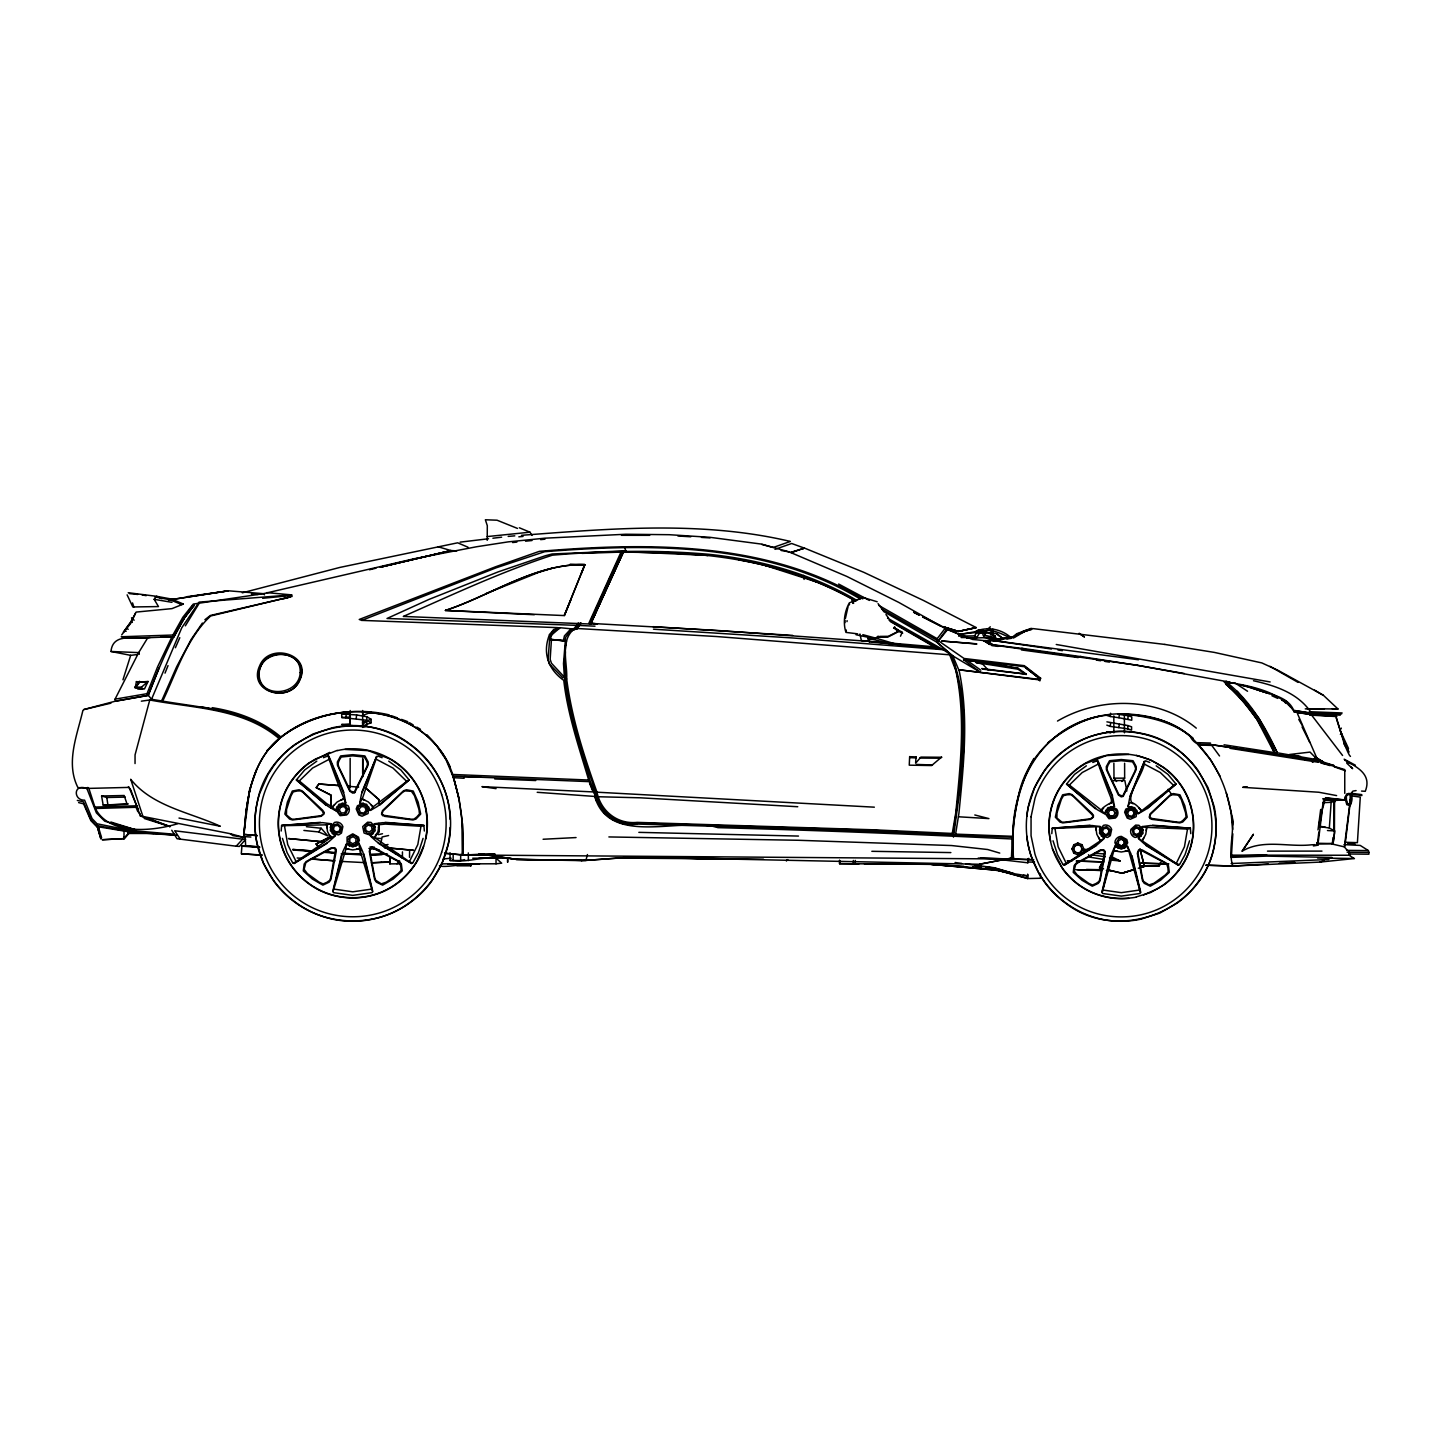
<?xml version="1.0" encoding="UTF-8"?>
<svg xmlns="http://www.w3.org/2000/svg" width="1441" height="1441" viewBox="0 0 1441 1441"><rect width="100%" height="100%" fill="white"/><g stroke="black" fill="none" stroke-linecap="round" stroke-linejoin="round"><path stroke-width="1.5" d="M330.962 808.203L330.962 795.198L316.227 787.633L318.893 784.012L338.851 785.561M362.664 773.745L362.682 758.308M400.58 863.807L389.827 863.88L389.827 857.647M487.202 540.321L487.31 525.695L485.365 519.769L497.037 520.201L517.481 528.433M135.04 763.568L135.058 754.886L149.756 699.984C193.634 708.342 243.259 708.053 279.05 738.567C309.743 714.466 351.388 705.91 389.25 714.916M331.16 806.023L331.196 795.198L316.209 787.633L318.893 784.012L340.977 785.741M350.127 787.795L350.163 758.308M335.627 849.524L330.8 877.461L329.791 880.271L326.837 882.342L323.126 883.927L319.091 882.09L307.365 873.57L304.123 869.265L305.78 862.835L308.158 860.998L331.718 848.281L334.636 848.371L336.239 851.271L330.89 879.604L329.124 882.162L322.892 885.152L312.355 879.028L303.276 870.886L304.195 864.06L306.086 861.574L331.376 847.722L334.996 847.884L336.257 849.524M1104.653 851.613L1099.969 878.74L1098.979 881.46L1096.115 883.477L1092.494 885.008L1088.585 883.243L1077.202 874.957L1074.049 870.778L1075.67 864.528L1077.976 862.745L1100.852 850.406L1103.698 850.478L1105.247 853.306L1100.059 880.829L1098.33 883.315L1092.278 886.197L1082.047 880.271L1073.239 872.363L1074.121 865.735L1075.959 863.303L1100.51 849.866L1104.022 850.01L1105.265 851.613M402.453 851.883L402.417 858.206L396.905 853.468L394.834 853.486M470.577 863.843L496.028 863.789L496.046 858.188C481.384 856.656 467.857 862.511 453.14 860.547L453.176 853.883M980.438 858.152L1033.719 859.737L1013.545 859.052C1011.168 838.536 1013.599 817.677 1018.175 797.521C1026.64 750.329 1070.555 715.24 1117.856 713.853C1143.307 714.88 1170.2 718.519 1190.05 736.027C1194.301 745.195 1202.28 745.916 1211.251 744.619C1245.546 749.752 1279.842 754.796 1314.084 760.218L1344.759 769.584L1344.759 793.343M362.628 726.66L362.682 720.338M362.718 716.105L362.754 711.89M999.658 859.52L1027.865 862.799L1028.766 858.35M262.334 855.017L241.295 853.811L241.962 845.687L256.75 846.606M472.702 858.224L507.7 858.17L507.646 862.312L507.574 858.224M257.291 835.636L243.907 834.375L243.925 837.419L232.812 835.564L230.272 833.709L140.317 815.948L130.861 790.082L128.429 786.66M409.514 857.305L409.604 850.802M1013.113 853.666L1012.411 837.275L798.278 828.719L637.228 824.072L624.043 822.865L612.731 819.677L604.031 812.76L598.844 803.448L590.288 781.724L573.374 723.976L567.628 699.804L564.368 677.072L563.503 663.617L565.322 640.867L549.579 639.624L548.12 659.456L549.489 664.121L562.837 677.846M332.006 825.693L331.934 830.178L335.537 833.6L340.328 832.051L341.391 827.098L337.662 823.748L332.871 825.297L331.808 830.214L334.636 833.763M389.917 857.575L389.827 863.88M1077.832 844.732L1077.868 843.021L1082.029 844.732L1083.812 848.893L1081.885 848.893L1080.84 845.975L1077.832 844.732L1074.932 845.957L1073.707 848.911L1074.932 851.865L1077.94 853.108L1080.84 851.865L1081.885 848.893M1101.14 828.467L1101.05 832.826L1104.563 836.158L1109.21 834.645L1110.236 829.854L1106.616 826.576L1101.969 828.089L1100.924 832.862L1103.68 836.302M388.728 761.154L400.868 769.98L409.172 779.959L377.578 806.294L371.112 810.058L370.049 810.436L366.644 804.312L359.764 802.979L361.385 794.531L376.659 756.327L361.709 792.442M450.042 852.694L450.078 860.511L460.598 860.547L460.742 854.333M1156.204 765.819L1167.985 774.375L1176.054 784.084L1145.379 809.626L1139.092 813.282L1138.048 813.661L1134.751 807.717L1128.087 806.42L1129.636 798.224L1144.496 761.136L1129.96 796.189M856.711 600.303C811.535 573.788 759.983 559.522 708.089 554.227C656.213 549.778 604.247 550.822 552.407 555.181C501.252 571.789 452.456 594.737 403.318 616.442L590.702 624.043L617.523 563.431L623.323 552.101L627.339 551.903M1346.831 804.6C1342.147 788.047 1357.062 791.163 1350.163 805.591L1346.723 804.348L1346.236 795.45L1346.542 794.207L1350.253 793.991L1349.983 804.51L1346.723 804.348M1344.057 844.624L1360.232 845.435L1368.392 850.586L1368.95 852.406L1368.896 854.207L1349.01 853.973M324.063 811.985L324.009 814.057L321.163 816.308L292.559 819.983L289.551 819.064L284.832 814.057L287.371 802.151L292.307 791.037L299.08 789.758L302.034 790.785L323.036 810.581L323.432 813.877L321.109 815.66L294.594 819.227L291.568 819.118L286.453 814.922L286.561 809.5L291.028 795.738L293.225 791.884L297.17 790.983L300.737 790.893L303.24 792.568L323.559 812.346M1093.431 815.156L1093.377 817.191L1090.603 819.371L1062.828 822.919L1059.91 822.054L1055.334 817.191L1057.802 805.627L1062.593 794.82L1069.168 793.595L1072.032 794.585L1092.422 813.805L1092.8 816.993L1090.549 818.74L1064.791 822.199L1061.873 822.109L1056.901 818.02L1057.01 812.76L1061.351 799.395L1063.476 795.648L1067.313 794.784L1070.771 794.693L1073.203 796.315L1092.926 815.516M1333.7 830.935L1333.952 800.403L1322.856 798.638M1334.924 801.826L1334.978 800.439L1344.507 799.899L1344.921 796.873M346.416 844.048L345.966 849.019L333.105 891.421L342.76 851.847L346.416 844.048L352.775 846.984L359.115 844.048L359.764 845.002L362.79 851.847L372.426 891.421L359.566 849.019L359.115 844.048M996.289 869.842L1027.541 878.56L1027.667 874.363L1027.541 878.56L1040.492 878.253L1040.384 873.894M1115.118 846.299L1102.203 892.285L1111.569 853.865L1114.487 847.218L1115.118 846.299L1121.278 849.145L1127.456 846.299L1131.005 853.865L1140.371 892.285L1127.456 846.299M380.928 842.967L382.135 836.969L388.602 835.51M1232.902 866.149C1227.192 849.812 1236.072 829.133 1230.92 811.625C1226.345 786.606 1215.682 762.487 1197.741 744.204L1210.62 759.857L1220.221 776.465M963.831 866.275L930.922 864.312L839.545 863.663L853.234 863.771L853.36 860.475M470.721 865.843C475.584 861.286 444.765 868.491 439.415 865.807M373.327 807.032L368.356 801.953L361.997 798.782M1141.236 810.364C1138.57 807.05 1129.852 797.431 1128.087 806.42M424.338 831.025L423.924 825.405L382.892 822.667L374.372 823.748L375.2 830.7L370.445 835.816L371.148 836.735L376.713 841.724L411.369 863.123L375.038 837.797L370.445 835.816M1190.77 833.655L1190.374 828.197L1150.548 825.531L1142.263 826.594L1143.073 833.33L1138.444 838.32L1139.129 839.202L1144.532 844.048L1178.18 864.816L1138.444 838.32M423.528 825.711L420.97 826.305L417.818 844.552L409.658 861.142M444.657 853.288L462.507 854.963L1011.384 859.034L1012.411 837.275M1189.978 828.485L1187.51 829.079L1184.448 846.786L1176.522 862.889M1232.812 833.799L1231.425 856.242L1231.461 855.161L1349.641 855.252L1349.172 852.045M1118.288 844.102L1118.504 840.679L1121.584 839.166L1124.448 841.058L1124.232 844.48L1121.134 846.047L1118.27 844.138L1121.152 846.011L1124.232 844.48L1124.43 841.094L1121.566 839.184M1290.289 706.847C1275.573 690.545 1248.518 685.61 1227.588 682.223L1226.255 684.439L1236.18 692.671L1257.309 719.527L1266.981 736.027L1275.681 754.58L1302.394 758.777M262.622 598.285L290.253 595.619L290.181 596.898L283.733 598.717M463.318 843.724L462.453 854.963L462.417 823.694L459.139 799.305L453.213 776.141C431.453 704.613 332.529 693.841 280.202 737.864C257.921 718.879 229.371 711.548 201.092 706.847M909.649 756.561L909.253 765.171L931.607 765.549L941.513 757.155M316.804 761.154L304.663 769.98L296.36 779.959L327.954 806.294L334.42 810.058L335.501 810.436L338.905 804.312L345.768 802.979C336.582 781.977 311.832 712.647 343.841 792.442M1086.37 765.819L1074.572 774.375L1066.52 784.084L1097.195 809.626L1103.482 813.282L1104.508 813.661L1107.823 807.717L1114.487 806.42C1105.571 786.029 1081.543 718.717 1112.614 796.189M565.43 651.584C562.404 700.02 580.975 746.762 595.511 792.118C599.726 811.841 616.658 825.567 637.3 823.045L873.192 830.376L953.149 834.627L953.474 837.113C961.075 777.618 974.08 712.647 951.24 654.935L937.046 642.344L883.549 611.47M1327.467 830.52L1334.348 830.917L1329.341 827.981L1331.142 802.313L1334.564 801.304L1334.42 833.619L1333.033 843.579L1317.506 844.03L1316.786 842.607M991.048 635.193L991.39 630.798M1318.011 829.926L1320.677 809.5M279.05 738.567C250.626 762.685 245.907 802.439 243.925 837.419L230.272 833.709M1127.871 718.987L1128.159 715.691L1119.315 714.466L1119.009 717.744L1131.743 720.23L1131.779 716.934L1128.159 715.691M1127.979 725.58L1131.599 726.822L1131.563 730.119L1127.691 728.858L1127.979 725.58L1106.904 721.851M243.943 835.798C246.123 801.124 251.022 761.623 279.77 738.206L280.202 737.864M1350.613 799.359L1344.921 846.137M844.966 620.495L844.93 622.764M847.002 621.647L847.11 620.639M1119.009 717.744L1110.254 716.501L1110.579 713.241M1351.028 794.82C1353.117 818.074 1339.031 792.622 1350.757 794.621M566.079 645.154L566.511 640.867M537.205 792.298L594.701 796.441C609.543 847.65 682.692 816.002 717.906 827.656C816.146 830.232 914.387 834.231 1012.537 839.004L1012.699 836.32C1013.275 781.634 1041.393 728.155 1098.492 716.339M1127.691 728.858L1110.254 726.39L1110.579 723.094M1350.307 799.701L1344.363 846.876L1347.209 850.298M244.286 830.124L249.779 789.002L256.876 768.864M1111.191 802.763L1111.641 798.332M1344.363 846.876L1332.313 844.048L1332.997 837.491M1317.434 843.778L1318.857 831.979M1079.165 633.482L1084.316 636.904M1332.979 844.39L1334.798 830.863M356.197 718.519L356.611 714.952L341.697 713.961L341.769 717.51L366.572 720.23L371.166 722.752L371.112 719.275L367.023 716.807L356.611 714.952M345.822 717.69L346.236 714.16M915.99 756.849L915.629 763.172L920.889 757.101L941.784 757.264M566.043 640.525L564.422 661.617L565.592 679.287L566.673 678.927C567.592 663.49 560.117 642.596 572.671 630.293L577.373 628.51L716.537 636.526L951.24 654.935L980.438 672.371L1039.537 679.45L1040.618 678.189L1024.299 665.67L964.029 658.465L938.523 640.867L937.046 642.344L952.825 655.889L959.184 670.858C969.018 717.726 963.507 766 958.949 813.156L955.599 834.123L954.194 835.546M360.862 848.821L360.232 853.973L343.228 853.432M366.572 720.23L367.023 716.807M378.443 827.782L378.857 824.738L374.372 823.748M1146.225 830.502L1146.604 827.548L1142.263 826.594M966.623 638.219L983.158 637.715L996.037 639.282L995.173 636.093L990.994 633.283M1319.398 827.422L1323.306 801.718M550.66 639.372L565.322 640.867L550.66 639.372C550.462 633.824 555.415 629.735 560.063 627.718L576.31 629.303L581.137 623.016L576.49 629.195L580.435 623.034L578.489 625.808M478.898 858.26L496.064 858.224L501.666 863.177L496.028 863.789M336.744 806.978L336.221 810.328L340.076 815.66L346.633 814.976A6.575 6.575 0 0 0 348.092 805.789L342.075 803.105M1105.733 810.292L1105.229 813.571L1108.958 818.74L1115.334 818.074A6.394 6.394 0 0 0 1116.757 809.14L1110.921 806.546M425.797 838.932C430.175 818.506 425.437 796.441 413.189 779.527A75.076 75.076 0 0 0 396.653 762.991C379.776 750.869 357.638 745.699 337.302 750.635M1319.145 824.396L1319.776 820.343M1320.749 814.255L1321.379 810.184M1118.81 727.633L1119.351 724.337M246.177 810.923L249.797 789.002M952.267 833.456L955.761 812.886C960.354 765.711 965.974 717.402 955.833 670.551L950.015 655.673L951.24 654.935C971.504 712.466 961.021 775.69 953.149 834.627L952.267 833.456L873.444 829.8L637.21 822.379C617.27 824.45 600.861 811.193 596.916 792.046C583.821 755.318 571.681 717.726 566.673 678.927M1226.165 683.736C1247.726 702.307 1264.477 727.921 1275.663 754.58L1298.017 758.11L1288.92 756.489M563.413 640.506L564.422 635.913L569.735 630.149L574.293 628.33L578.363 622.926M845.399 618.441L847.992 606.913M1040.618 678.189L1039.844 680.873L1037.718 677.936M332.673 891.709L341.805 853.684M1101.771 892.555L1110.633 855.666M1227.588 682.223L1226.039 684.421L1235.892 692.653L1247.258 705.604M549.021 635.841C542.482 653.71 548.661 669.705 563.773 680.386C567.682 714.556 578.976 747.231 588.703 780.031C597.673 802.097 607.093 828.251 637.228 824.09M1309.995 714.232L1310.283 713.025L1294.576 710.503M1345.372 770.755L1334.186 766.81M564.962 640.47L565.809 637.012L570.096 631.572L575.463 628.942L579.84 623.737M423.078 838.374L418.448 852.622L412.63 863.195M1189.545 840.787L1185.06 854.621L1179.404 864.87M587.442 854.531L585.911 860.403L516.526 859.43L478.988 853.793L516.599 859.376L581.786 860.637M177.801 823.676C153.07 831.259 109.408 835.744 95.358 808.491L88.856 788.389L77.922 787.561C65.403 762.829 77.13 735.234 82.912 710.377L83.02 710.359M1350.901 795.126L1351.64 792.334M441.648 852.297C447.629 833.619 447.629 813.192 441.648 794.513M1108.183 833.835L1109.102 830.52L1106.706 828.071L1103.356 828.917L1102.455 832.232L1104.815 834.681L1108.183 833.835L1109.084 830.52M376.821 756.831L362.321 798.674L359.764 802.979M1144.64 761.623C1143.992 773.943 1124.106 797.269 1133.04 803.862M335.861 832.087L333.375 829.566L334.33 826.143L337.752 825.279L340.22 827.8L339.283 831.205L335.807 832.087M335.105 835.816L330.493 837.797L294.18 863.123L328.818 841.724L334.384 836.735L335.105 835.816L330.331 830.7L331.178 823.748L322.64 822.667L281.607 825.405L281.193 831.025M1104.13 838.32L1064.395 864.816L1098.042 844.048L1103.446 839.202L1104.13 838.32L1099.501 833.33L1100.312 826.594L1092.026 825.531L1052.2 828.197L1051.804 833.655M988.526 629.429L988.886 628.186M1079.183 633.374L1084.352 636.85M122.971 679.792L130.681 655.349L137.147 654.556M382.712 815.786L381.523 814.057L382.513 810.581L403.498 790.785L406.452 789.758L413.225 791.037L418.16 802.151L420.7 814.057L415.981 819.064L412.991 819.983L384.387 816.308L382.117 813.877L382.928 811.067L402.291 792.568L404.813 790.893L411.424 791.289L414.504 795.738L418.971 809.5L419.475 813.913L416.791 816.957L413.981 819.118L410.955 819.227L382.91 815.174M1150.368 818.848L1149.197 817.191L1150.152 813.805L1170.542 794.585L1173.406 793.595L1179.981 794.82L1184.772 805.627L1187.24 817.191L1182.665 822.054L1179.747 822.919L1151.971 819.371L1149.774 816.993L1150.566 814.273L1169.372 796.315L1171.803 794.693L1178.234 795.09L1181.224 799.395L1185.565 812.76L1186.051 817.029L1183.439 819.983L1180.701 822.109L1177.765 822.199L1150.548 818.272M139.489 681.251L136.787 685.862L139.849 682.079L148.027 681.467L144.478 688.924L135.184 688.096L136.409 681.647L141.993 682.151M590.702 624.043L623.323 552.101L668.408 552.822L708.035 555.415L629.375 551.831L581.948 553.38M372.318 847.758L397.392 860.998L399.751 862.835L400.778 866.275L401.138 870.31L398.184 873.57L386.44 882.09L381.325 883.855L375.741 880.271L374.732 877.461L369.905 851.109L370.895 848.371L374.156 847.722L399.445 861.574L401.355 864.06L402.255 870.886L393.177 879.028L382.64 885.152L376.407 882.162L374.642 879.604L369.292 851.271L370.553 847.884L372.517 847.182M1140.263 849.902L1164.598 862.745L1166.904 864.528L1167.894 867.86L1168.237 871.787L1165.373 874.957L1153.989 883.243L1149.017 884.936L1143.596 881.46L1142.605 878.74L1137.922 853.144L1138.876 850.478L1142.065 849.866L1166.616 863.303L1168.453 865.735L1169.335 872.363L1160.527 880.271L1150.296 886.197L1144.244 883.315L1142.515 880.829L1137.327 853.306L1138.552 850.01L1140.461 849.343M981.609 632.527L985.104 632.113L982.618 630.257C975.989 628.402 975.107 634.598 980.943 632.023L980.619 632.761M127.114 594.845L132.806 606.967L158.492 606.571L154.151 599.33L156.547 596.304L171.677 599.078L183.349 604.049L171.983 608.624L136.084 612.083M423.51 846.389L417.206 860.601A74.68 74.68 0 0 1 389.971 887.836C367.419 900.985 338.113 900.985 315.579 887.836A74.68 74.68 0 0 1 288.326 860.601C275.177 838.068 275.177 808.743 288.326 786.21A74.68 74.68 0 0 1 315.579 758.975L337.23 750.383M352.613 843.796L355.801 842.192L356.017 838.662L353.081 836.699L349.911 838.266L349.677 841.796L352.631 843.742M160.798 637.246L173.821 636.688L184.196 618.009L194.013 605.328L192.247 606.193C173.064 633.41 160.185 664.481 148.243 695.391L115.532 701.137L83.884 709.512M266.729 592.629L291.64 594.881L292.091 596.43L210.638 615.991C187.186 637.697 176.847 671.2 163.409 699.606L161.446 700.92L151.539 699.281L147.018 693.679L157.627 666.769L171.911 636.922L173.821 636.688L172.902 635.031L182.845 617.252L193.274 604.067L263.415 593.674L413.945 558.802L476.575 546.751L508.187 541.87L544.95 538.177L625.754 534.251L669.254 534.701L709.963 537.313L761.532 544.104L789.29 551.939L846.876 576.454L898.878 602.464L946.665 629.357L972.585 639.444L983.879 640.561L991.552 644.775L1136.138 665.076L1227.66 681.755M159.212 667.507L148.207 695.373L115.532 701.191L115.064 699.155L138.696 652.593L147.793 637.733L173.821 636.688L172.902 635.031L121.206 636.76M580.993 574.329L584.848 564.656C534.989 563.503 491.453 595.313 445.377 610.444L564.368 615.577L584.83 564.602C534.917 563.413 491.525 595.421 445.395 610.462L534.269 614.731M571.122 599.222L564.296 615.523L584.83 564.656L570.186 564.188M165.013 673.127L168.021 665.616M151.539 699.281L181.764 627.772L199.074 602.122L291.64 594.881M175.388 647.73L179.801 637.697M130.681 655.349L110.993 651.476C112.794 632.167 134.932 639.516 147.793 637.733M1080.84 851.865L1081.939 853.054L1077.688 854.783L1073.743 853.126L1071.978 848.911L1073.815 844.75L1077.868 843.021M981.681 668.534L1026.352 674.172L1018.283 668.372L965.506 659.816L963.597 659.726L980.438 672.371L958.931 669.759L1039.573 679.9M868.293 637.318L856.026 634.742M1161.608 863.087L1158.798 866.221L1141.074 865.753L1158.762 866.221L1160.491 862.384M589.621 623.467L611.002 575.355L622.242 552.101L623.106 552.768M140.263 814.129L137.634 811.229L136.048 807.284L136.751 805.789L129.06 787.398L88.856 788.389M1033.845 758.47C1016.968 788.929 1010.627 824.558 1013.581 859.088M1312.247 762.073L1314.318 758.56M1103.572 868.887L1099.465 867.932L1103.806 859.466L1090.387 857.251L1091.576 854.801L1105.229 856.747M1099.519 867.932L1104.04 858.908M330.151 827.296L334.564 822.397A6.575 6.575 0 0 1 342.868 826.63L341.481 833.078L338.617 834.933L332.187 833.564M1099.321 830.034L1103.608 825.279A6.394 6.394 0 0 1 1111.659 829.386L1110.327 835.654L1107.553 837.455L1101.302 836.104M988.526 629.105L990.255 626.763M1115.064 812.958L1113.227 810.058L1109.786 810.148L1108.201 813.228L1110.038 816.128L1113.461 815.984L1115.046 812.922M340.923 806.87L339.283 809.986L341.175 812.976L344.705 812.832L346.344 809.698L344.453 806.726L340.923 806.816M374.66 837.653L376.119 834.951M946.665 629.357L937.046 642.344L937.19 638.705L945.332 628.078L964.948 637.12M1142.533 840.085L1143.956 837.473M174.037 636.706L184.322 618.009L194.265 605.328M551.453 634.959L550.048 636.328L560.063 627.718L553.812 629.519L550.048 636.328L549.579 639.624L551.435 639.75L550.156 659.402L551.525 663.328L564.368 677.072M961.075 637.516L976.836 637.679L979.16 633.464L986.022 632.509L983.482 637.102L996.397 638.471M185.349 625.826L199.074 603.491M1312.787 762.271L1314.75 758.867L1322.568 761.587L1315.885 757.48L1314.66 758.47L1322.568 761.587L1315.885 757.48M990.796 634.058L992.381 631.32M131.527 617.793L132.68 619.234L124.665 630.456L126.142 631.374M1324.117 799.593L1325.81 798.152L1342.58 799.863M318.713 831.961L321.145 828.233L327.882 835.924L318.713 831.961L303.889 830.448M976.764 632.455L960.445 634.04L958.679 636.129L974.548 635.877L976.764 632.455L979.16 633.464M1242.178 851.145L1253.364 834.375L1242.178 851.145C1263.109 838.752 1288.722 847.452 1311.562 844.786L1315.075 844.66M938.523 640.867L947.764 629.303M202.388 623.052L191.167 639.426L176.613 666.859L161.626 700.938C202.19 708.053 247.402 709.765 280.256 737.864L266.891 750.797M359.782 848.749L352.775 849.92L345.768 848.749M1128.087 850.856L1121.278 851.991L1114.487 850.856M1341.373 728.137L1339.986 730.119L1348.506 748.509L1347.641 749.14L1345.48 746.51M336.041 811.193L339.896 805.681L344.183 804.384M890.448 643.749L867.932 638.093L874.039 638.777L879.929 636.4L888.322 636.31L898.427 631.302L897.365 629.411L893.582 628.024M1106.292 812.616L1108.795 809.049L1112.956 807.789M354.774 792.586L368.121 765.099L368.175 761.965L364.879 755.913L352.775 754.67L340.652 755.913L337.356 761.965L337.428 765.099L349.749 791.163L352.775 793.162L354.774 792.586L350.361 790.929L338.761 766.774L337.933 763.874L339.103 760.488L341.193 757.047L352.775 755.859L364.339 757.047L366.41 760.524L367.617 763.874L366.789 766.774L354.252 792.19M1123.223 796.333L1136.192 769.638L1136.247 766.612L1133.04 760.722L1121.278 759.533L1109.534 760.722L1106.328 766.612L1106.382 769.638L1118.36 794.946L1121.278 796.891L1123.223 796.333L1118.937 794.712L1107.679 771.277L1106.886 768.467L1108.003 765.171L1110.038 761.821L1121.278 760.686L1132.518 761.821L1134.535 765.189L1135.688 768.467L1134.896 771.277L1122.737 795.954M900.499 636.202L902.264 632.059L893.87 628.15M326.495 824.576L327.539 831.601L330.836 837.905M1095.79 827.386L1096.799 834.213L1099.987 840.319M1315.795 758.957L1316.516 757.966M370.895 833.763L373.615 830.178L373.525 825.693M1138.894 836.302L1141.524 832.826L1140.642 828.071L1135.994 826.558L1132.338 829.836L1133.347 834.609L1137.994 836.14L1141.65 832.862L1141.434 828.467M125.079 630.401L123.35 632.167L130.591 622.638L135.634 613.001L130.663 623.359L121.674 634.887M174.253 834.231L130.266 830.448L97.051 823.784L92.098 818.632L84.587 800.169C73.257 800.548 73.077 783.021 86.928 788.551L87.829 787.416M370.049 810.436L373.345 806.672L408.668 779.941M1138.048 813.661L1175.55 784.048M1121.927 781.472L1124.646 778.158L1124.61 763.244M204.892 619.72L210.368 615.469L290.217 596.97L290.217 595.637M296.864 779.941L299.296 780.95L312.571 768.053L328.944 759.425M1067.024 784.048L1069.366 785.039L1082.245 772.52L1098.15 764.144M1127.438 812.418L1129.618 809.788L1133.004 810.346L1134.247 813.553L1132.014 816.218L1128.627 815.642L1127.456 812.4L1129.654 809.77L1133.04 810.346L1134.211 813.571M984.023 640.651L989.985 644.541L984.365 641.119L1012.771 636.814L1016.824 633.698L1031.342 628.294M549.183 634.833L553.812 629.519M129.96 832.087L124.034 838.608L102.185 839.743L124.016 838.626L129.96 832.087L124.016 838.626L124.016 837.023L124.016 838.626L124.016 829.962M236.162 846.209L242.646 839.166L245.582 839.364L239.44 846.443L236.162 846.209L177.045 838.734L171.767 830.25M982.618 630.257L984.725 632.419M848.677 605.328L849.542 604.391M1074.896 851.883L1073.743 853.126L1074.932 851.865M134.625 687.105L141.488 687.141L148.027 681.467M335.501 810.436L332.457 806.996L334.564 804.762M1104.508 813.661L1101.572 810.31L1103.608 808.149M1080.84 845.975L1082.029 844.732M396.959 863.789L399.679 860.998M356.053 846.119L359.367 840.427L358.485 837.131L352.775 833.835L347.065 837.113L347.065 843.705L349.479 846.119M1124.484 848.299L1127.691 842.769L1126.844 839.581L1121.296 836.374A6.394 6.394 0 0 0 1114.902 842.769L1118.09 848.299M266.927 750.797L280.274 737.882M1351.19 793.307L1352.379 792.154M1314.985 758.668L1316.083 757.624M1316.317 757.804L1314.66 758.47M978.547 633.229L985.104 632.113M375.453 835.114L378.767 832.141L378.785 823.423L378.749 832.178L375.417 835.096M409.172 779.959L379.451 805.339M1176.054 784.084L1147.18 808.725M878.199 636.111L876.74 637.354L877.479 638.615L894.735 643.749M1012.158 637.769L1023.903 630.942L1030.369 629.213L1016.157 634.688M1013.455 638.039L1025.181 631.212L1031.666 629.483M1137.363 834.645L1140.065 832.52L1139.561 829.115L1136.337 827.836L1133.671 829.98L1134.139 833.348L1137.363 834.645L1140.029 832.484L1139.525 829.097L1136.355 827.855M958.679 634.706L975.557 631.644L978.871 629.861L983.302 630.654M1010.105 636.796C989.265 619.864 965.92 636.292 982.456 629.645M1047.661 742.98C1065.493 728.75 1086.226 716.699 1109.426 714.97M980.943 632.023L978.709 630.618L980.24 632.365C989.409 627.321 1000.865 633.41 1009.33 637.48M364.249 723.202L367.473 721.004M279.77 738.206C299.818 722.463 324.657 712.809 350.199 712.16M989.12 629.303L991.714 630.401L989.751 628.87M327.341 843.201L294.036 863.627M1096.601 845.489L1064.269 865.302M1345.876 744.907L1344.831 745.555L1344.093 743.844M371.166 712.16L362.916 715.384M362.52 722.445L371.112 719.275M362.754 725.922L371.166 722.752M987.265 628.582L990.147 629.987M316.39 843.904L318.911 847.56L316.101 843.994L330.944 836.41M902.714 633.139L898.734 631.464L887.692 637.156L879.37 637.12L874.579 638.975L868.491 638.489M1057.496 721.058C1099.411 696.381 1157.916 696.615 1196.282 728.137M316.101 843.994L331.088 836.374M373.345 833.564L370.301 835.096L364.051 833.06L362.682 826.612L367.581 822.217L370.985 822.397L375.381 827.296M1141.272 836.104L1135.004 837.437A6.376 6.376 0 0 1 1130.915 829.368L1135.67 825.099L1138.966 825.279L1143.253 830.034M340.67 800.331L343.444 798.998M1109.534 803.862C1116.703 799.827 1101.248 806.996 1101.32 810.364M987.805 629.051L991.84 630.78M485.869 593.638L538.268 572.527L553.722 567.718M1332.313 844.048L1333.357 843.633M862.799 598.862C766.072 540.969 647.982 542.338 539.348 551.345L495.686 566.727L359.241 619.468L361.709 620.387L496.118 567.826L544.644 551.705C650.81 543.293 765.585 542.663 860.097 598.898M323.414 757.696L327.719 756.021M1092.782 762.469L1096.961 760.83M1340.382 734.388L1341.823 733.829M1143.614 894.933L1157.393 888.809A72.5 72.5 0 0 0 1183.854 862.366C1196.606 840.481 1196.606 812.022 1183.836 790.136A72.5 72.5 0 0 0 1157.393 763.694C1133.274 749.446 1101.23 750.833 1078.679 767.603A72.897 72.897 0 0 0 1062.629 783.652C1045.968 806.185 1044.293 838.302 1058.721 862.366A72.5 72.5 0 0 0 1085.181 888.809C1100.528 897.725 1118.973 900.283 1136.373 897.149M329.701 752.4L308.878 762.991A75.076 75.076 0 0 0 292.361 779.527C273.538 804.853 273.538 841.958 292.361 867.284A75.076 75.076 0 0 0 308.878 883.819C334.222 902.642 371.328 902.642 396.653 883.819A75.076 75.076 0 0 0 413.189 867.284C430.211 844.12 431.634 810.995 417.206 786.21A74.68 74.68 0 0 0 389.971 758.975L368.23 750.635L344.993 749.41M804.42 548.156L790.983 552.479L804.42 548.066L863.825 572.329L923.555 600.501L976.223 627.592L958.283 631.428L942.504 626.547L958.355 631.464L976.223 627.592L958.391 631.446L942.504 626.547M359.133 843.111L352.775 845.309L348.524 843.85M1125.403 846.101L1121.278 847.524L1115.118 845.399M802.547 548.751L804.384 548.12L791.667 543.491L774.988 549.345M1122.089 873.264L1134.211 869.481M1140.173 867.572L1144.514 866.329L1140.137 849.614M1268.26 863.952L1232.83 866.041L1319.686 862.114L1323.919 860.781M374.696 837.905L377.992 831.601L379.037 824.576M1142.587 840.319L1145.775 834.213L1146.784 827.386L1187.51 829.079M1122.035 873.246L1134.229 869.499L1121.963 873.228L1107.715 869.842L1122.161 873.282M1138.3 868.239L1144.406 866.365L1139.903 848.857M1140.407 867.59L1144.514 866.329M331.178 823.748L326.296 824.846L282.004 825.711M1100.312 826.594L1052.596 828.485M790.965 552.443L796.567 550.858M83.776 709.584L110.939 703.172M1136.301 896.896L1150.765 892.483L1163.896 884.918A72.879 72.879 0 0 0 1179.945 868.869C1198.21 844.264 1198.21 808.239 1179.945 783.652A72.897 72.897 0 0 0 1163.896 767.603L1150.765 760.019L1136.373 755.354M242.286 592.827L339.86 567.43L457.662 542.807L467.965 547.202M372.084 892.645L352.775 895.365L333.447 892.645M1140.047 893.474L1121.278 896.122L1102.527 893.474M371.094 889.187L352.775 891.817L334.456 889.187M1139.074 890.106L1121.278 892.663L1103.5 890.106M369.436 569.771L375.957 568.204M380.442 567.196L450.979 550.552L456.779 550.858M624.655 547.616L625.808 550.822L621.053 551.939L588.793 623.395L595.187 623.701M450.961 550.57L380.316 567.178L450.979 550.57L438.208 546.805M976.332 631.428L979.394 630.726M460.598 860.547L464.614 859.611M383.702 845.453L388.025 844.48M378.317 834.663L382.495 833.745M1344.507 799.899L1325.558 797.684L1322.334 809.644L1317.849 845.201L1313.399 845.939M1102.131 869.734L1086.442 869.445M1317.56 857.989L1354.432 858.548L1319.686 862.114M115.064 699.155L147.018 693.679M293.117 862.781L295.099 862.402M1063.386 864.492L1065.295 864.114M979.52 864.186L1011.618 858.097L979.592 864.276L682.998 858.115M356.539 849.181L359.566 848.641M1124.953 851.289L1127.889 850.748M187.132 596.682L228.29 590.846L168.381 600.05L228.362 590.792L263.415 593.674L264.568 594.845M1352.829 791.127L1356.089 790.587M443.216 858.926L451.177 858.242M363.456 803.105L357.44 805.753L356.215 808.941L358.881 814.976L362.069 816.2L368.085 813.517L368.788 806.978M1131.653 806.546L1125.817 809.121L1124.628 812.22L1127.222 818.056L1130.32 819.263L1136.156 816.651L1136.841 810.292M980.24 632.365L995.659 633.428L1002.882 638.525M103.176 805.087L127.114 804.294L124.16 795.504L101.59 795.99L103.176 805.087L128.303 803.916M141.344 701.173L149.756 699.984M992.435 640.525L1009.907 638.093M1002.504 639.57L985.662 641.389L991.246 644.793M1006.881 638.957L1011.258 638.345M532.053 535.458L529.964 532.197L487.202 536.574M460.111 542.14L488.517 538.754M492.894 538.232L501.63 537.187M1247.24 786.786L1242.7 787.326L1318.803 792.244L1336.618 795.594M512.564 542.536L516.887 542.086M525.515 541.186L531.999 540.519M540.645 539.636L544.968 539.186M518.832 536.845L523.065 536.448M130.266 830.448L136.03 829.926L110.849 822.018M281.607 825.405L320.568 822.325M1052.2 828.197L1090.026 825.207M350.019 713.475L341.697 713.961M508.187 536.394L514.797 535.854M521.426 535.313C610.714 528.577 702.379 520.597 790.352 541.438L773.169 547.49L761.857 544.446M349.947 723.976L341.607 724.481L364.897 726.985M350.433 717.006L341.769 717.51M581.552 860.691L625.844 857.485L736.171 858.908L629.717 857.305L585.911 860.403L516.472 859.412L507.736 858.079M1279.338 863.285L1294.847 862.366M1128.861 898.337C1111.227 900.175 1093.053 895.293 1078.679 884.918A72.897 72.897 0 0 1 1062.629 868.869L1052.362 848.659M984.221 641.137L990.381 640.813M597.186 796.711L640.344 797.81L797.756 806.726M543.095 839.256L576.058 837.563M984.365 641.119L990.255 640.831M595.511 792.118L874.345 807.176M1322.874 802.709L1331.142 802.313M371.886 855.125L382.045 854.657M621.449 535.313L649.711 535.332M372.138 854.621L387.431 854.027M1109.786 810.202L1113.227 810.058M1026.352 674.172L982.834 669.146M1112.434 780.608L1124.845 780.554L1126.844 791.019M1266.801 855.071L1231.425 856.098L1231.353 857.395L1266.639 856.116L1331.952 857.431M1324.423 708.738L1305.258 708.864M136.048 807.284L95.358 808.491M1113.461 815.966L1110.02 816.092L1108.201 813.228M382.261 854.207L370.013 854.369M1346.615 850.37L1368.392 850.586M1347.101 852.189L1368.95 852.406M625.808 550.822L552.083 553.974L545.274 555.776L498.118 571.897L428.86 599.474L387.017 618.477L576.382 625.34M101.59 795.99L106.796 797.503L125.241 797.107M1231.118 863.537L1328.962 859.484M490.733 854.189L462.597 854.927L444.729 853.216M462.507 854.963L495.11 854.117L490.697 854.207M1355.405 765.225L1344.147 759.173M1011.384 859.034L1013.311 858.998L1013.131 852.946M1321.973 851.109L1267.486 851.127M150.134 637.534L121.837 638.327M137.706 688.96L142.785 688.924M95.736 807.05L136.751 805.789L138.426 809.932M1081.939 849.433L1087.829 849.415M447.665 863.843L479.565 863.843M1254.3 687.735L1251.13 687.735L1268.332 693.301M1113.875 763.244L1114.001 778.158L1124.646 778.158M154.007 833.474L127.871 833.474L127.853 831.475L132.212 831.475M1079.453 853.45L1083.47 853.45M441.414 863.861L456.203 863.807M1071.978 848.911L1073.707 848.911M456.815 863.843L470.811 863.861M456.995 865.807L470.973 865.825M110.993 651.476L139.309 652.647M1028.73 862.06L1034.53 862.078M617.613 858.079L763.46 859.178M864.42 863.861L930.94 864.348L994.362 869.247L1027.541 878.326M608.877 836.933L798.602 840.283L951.582 845.543L987.715 849.524L999.766 853.09M853.234 863.771L858.962 863.843M450.078 860.511L453.14 860.547M672.136 858.134L736.171 858.944M1342.129 712.953L1309.203 711.71M1341.589 713.961L1309.977 712.881M1340.31 715.132L1308.716 714.214M871.841 851.307L950.862 852.586M496.064 788.641L481.924 786.642L593.098 791.92L589.585 783.346L590.324 781.688L452.798 776.105L446.044 759.713L435.957 744.745L427.058 734.82M463.894 776.663L480.537 776.987M1318.587 843.291L1333.033 843.579M1197.795 744.331L1211.016 744.601L1273.574 754.219M955.599 834.123L1012.699 836.32M638.849 832.358L798.494 836.068M940.631 758.218L919.772 758.074M361.745 854.387L343.372 853.432M1309.797 715.096L1336.87 716.555M361.493 854.873L341.265 853.702M1198.714 745.069L1211.773 745.411L1219.536 755.967M1345.534 842.301L1357.404 842.661L1360.286 797.089L1351.118 795.846M420.97 826.305L385.341 824.072L378.857 824.738M978.187 858.097L1013.491 859.034M1077.922 869.806L1101.987 870.454L1075.652 869.752M1106.364 870.562L1110.741 870.688M365.257 862.655L340.923 861.394M644.541 552.227C717.366 552.137 791.848 564.386 855.81 600.825M1117.82 713.871C1146.279 713.457 1176.847 720.536 1196.408 742.637L1210.512 743.052M916.422 764.432L932.453 764.973M1347.587 843.778L1355.062 844.012M1103.049 861.916L1076.211 861.052L1103.95 861.88M1141.092 863.123L1167.949 863.988M1141.11 863.141L1168.831 863.916M909.703 756.687L916.044 756.903M1328.728 716.015L1335.699 716.285L1310.391 714.574M494.767 778.951L535.746 780.536M1081.47 850.802L1086.622 851.001M1307.203 708.72L1337.968 708.99L1323.36 695.264L1277.663 670.155L1261.866 662.932L1214.313 652.395L1164.85 644.433M361.709 620.387L557.595 627.628L558.712 628.924M909.721 757.624L916.242 757.912M1334.978 800.439L1323.306 800.007M579.174 625.466L595.007 626.187M597.439 623.863L590.756 623.359L623.305 552.155L590.702 623.395L715.673 630.347L870.184 641.443M1332.15 708.702L1337.968 708.99M588.703 780.031L452.042 774.447M77.31 800.421L83.29 801.736L90.927 819.623L96.385 825.477L130.05 831.745L174.145 834.933M370.031 846.912L374.336 847.128M1128.843 754.418L1106.274 755.606L1085.181 763.694A72.5 72.5 0 0 0 1058.721 790.136C1049.949 805.483 1046.977 823.964 1050.633 841.274M374.336 838.158L381.072 838.5M453.339 777.672L464.164 778.266M139.849 682.079L146.352 682.007M653.475 629.195L793.991 638.057L943.189 649.693L951.24 654.935M677.9 535.998L690.761 536.773M701.479 537.403L710.035 537.907M653.025 626.673L792.622 635.391M958.445 816.777L988.922 818.596L974.8 814.976M972.603 866.798L981.375 867.338M985.77 867.59L992.345 867.986M251.418 594.016L257.993 594.431M1361.511 791.073L1365.257 791.307C1372.156 774.123 1356.9 767.044 1344.651 760.146M250.896 837.041L245.204 836.663L245.654 845.831M130.212 832.123L176.432 835.294M1094.71 853.252L1104.49 853.937M379.037 849.776L368.896 848.461M857.647 633.842L845.939 632.401C842.823 622.764 844.552 611.398 849.361 602.824L863.411 597.565L877.173 601.762M180.143 603.815L183.349 604.049M1253.49 680.746C1275.537 685.682 1298.701 693.265 1311.58 713.295L1293.73 710.431C1287.299 695.066 1267.81 694.778 1254.607 688.474M241.962 845.687L259.758 847.02M293.117 849.542L310.914 850.874M324.261 851.883L335.375 852.712M241.692 846.137L259.542 847.47M292.991 849.992L313.075 851.487M324.225 852.333L335.375 853.162M859.935 633.986L861.376 640.561L934.182 646.811L943.189 649.693L887.53 618.153M1152.548 825.207L1190.374 828.197M384.963 822.325L423.924 825.405M241.62 853.774L261.614 855.288M297.188 857.989L301.637 858.332M310.517 858.998L334.978 860.853L310.68 858.818M347.605 786.264L358.647 787.11M292.649 849.415L312.841 850.983M324.045 851.865L335.267 852.73M1126.16 714.538C1149.81 716.465 1174.523 722.698 1193.076 738.152M994.362 870.004L930.904 864.312L994.362 870.004L1010.934 873.174M1109.948 860.025L1120.161 860.961L1112.326 857.035M243.853 834.393L257.237 835.654M384.459 847.56L413.477 850.28M384.423 847.614L413.423 850.352M976.314 643.785L941.603 641.011L976.908 644.019M129.366 593.62L137.832 594.449M869.319 641.821L867.842 637.751L869.319 641.821L938.217 648.576L889.115 620.26M1309.076 713.043L1311.58 713.295M874.579 641.893L938.217 648.576M306.393 826.684L321.145 828.233M136.409 681.647L138.264 681.863M128.231 592.719L156.547 596.304L161.968 598.681M963.597 659.726L1024.245 666.679L1039.934 678.711L1026.136 667.471M367.725 712.647C403.048 713.961 435.452 734.64 450.15 766.99M1164.832 644.433L1032.639 628.564L1018.121 633.968L1014.068 637.102L986.328 640.633L993.407 644.902M1023.02 648.558L992.11 644.631L985.032 640.344M991.822 645.604L998.181 646.397M1352.577 793.451L1361.817 794.639M1352.667 794.351L1361.871 795.558M242.646 839.166L174.721 830.773L180.341 839.31M1270.151 681.953L1056.253 644.487M1021.417 649.927L1078.246 657.582M955.077 862.511L961.651 863.393M966.046 863.97L994.542 867.77L1015.058 873.876L1027.577 875.894L1023.398 875.245M1102.419 832.214L1104.869 834.681M1138.48 659.762L992.831 640.488L1051.462 649.026M1021.723 648.288L1081.507 656.718M1286.633 756.093L1275.663 754.58L1277.338 752.814L1317.542 759.749L1297.44 713.547M1321.433 826.882L1329.341 827.981M974.8 865.375L981.375 866.293M985.77 866.906L992.345 867.806M1293.856 711.89L1311.292 714.502M1018.283 668.372L966.623 660.086L980.799 670.173M1058 650.017L1062.377 650.666M1080.228 656.448L1137.615 665.4M1096.403 660.104L1100.708 660.771M1105.031 661.437L1109.336 662.103M1295.765 712.232L1311.274 714.664L1342.562 755.48M154.151 599.33L171.983 602.32M131.059 832.178L96.565 826.504L90.891 820.65L83.596 803.844L78.607 802.601M1230.164 748.347L1318.371 762.289M1266.981 736.027L1275.591 754.544L1274.204 752.562L1224.057 744.799M982.582 634.833L994.974 637.48M1136.319 665.13L1184.322 673.541M1300.448 756.435L1289.443 754.508L1310.049 752.094L1317.542 759.749M781.112 550.462L789.29 551.939M1309.869 760.272L1299.98 758.47L1309.887 760.29L1303.943 759.227M1323.468 799.269L1334.564 801.304M1318.731 826.017L1325.324 827.206M1348.65 851.991L1349.641 855.252M1114.686 850.748L1117.622 851.289M345.984 848.641L348.992 849.181M154.998 596.952L170.056 599.744L181.674 604.572M1177.279 864.114L1179.188 864.492M410.433 862.402L412.414 862.781M142.065 594.863L146.189 595.673M179.008 818.056L220.275 826.251C190.014 812.274 152.476 806.618 130.699 779.257L142.893 816.381M738.35 559.648C779.329 567.124 819.641 580.237 855.756 601.221M1228.074 682.62L1224.021 681.755L1246.537 704.991L1256.948 719.473L1274.204 752.562M1026.172 674.604L1017.904 669.182L976.007 662.554L982.618 664.013L988.202 670.047M1323.883 763.208L1333.97 765.513L1319.65 760.83M212.151 707.675C237.279 711.674 261.65 720.554 281.175 737.234M1240.143 684.763L1252.607 687.789M1226.363 681.485L1230.524 682.476M1245.078 686.006L1269.287 693.697M1225.823 681.377L1229.93 682.386M1240.179 684.925L1246.339 686.438M986.365 631.897L995.173 636.093M136.03 829.926L104.779 821.226L96.403 812.868L86.928 788.551M994.542 868.671L1000.702 870.256M1004.809 871.319L1010.952 872.904M761.947 564.404L816.957 582.11M1320.785 762.991L1323.649 763.748M862.817 634.67L876.83 638.435M1109.498 857.953L1120.161 860.961M994.542 868.112L1013.005 873.372M149.792 818.884L170.038 826.594L144.19 818.452M1323.973 763.784L1330.097 765.603M1106.67 731.758L1110.615 732.947M1129.618 807.789L1133.779 809.049L1135.85 813.408L1132.968 817.371L1128.123 816.849A4.899 4.899 0 0 1 1127.024 810.004L1131.491 808.041L1133.869 808.923L1136.283 812.616M361.349 804.384L365.636 805.681L367.761 810.166L364.789 814.255L359.8 813.715A5.043 5.043 0 0 1 358.683 806.672L363.276 804.636L365.726 805.555L368.212 809.356M1106.598 715.348L1110.254 716.501M170.038 826.594L140.317 815.948M1347.137 762.235L1350.757 763.532M1106.814 725.147L1110.254 726.39M343.552 798.782L337.176 801.953L332.205 807.032M391.304 715.673L397.464 717.906M401.571 719.401L407.731 721.653M1316.209 759.263L1322.262 761.406L1317.092 759.389M1145.613 760.83L1149.792 762.469M377.83 756.021L382.135 757.696M1144.424 764.144L1160.311 772.52L1173.208 785.039M376.605 759.425L392.979 768.053L406.254 780.95M519.318 527.766L529.964 532.197M453.213 776.141L459.265 799.305M1271.917 695.769L1277.807 698.417M1281.733 700.2L1285.66 701.965M362.105 798.998L364.879 800.331M940.757 625.826L922.708 616.928L940.613 625.88L928.328 619.738M896.392 630.311L898.427 631.302L897.347 630.744M1269.989 666.336L1298.071 682.386M838.626 584.037L869.373 600.429M878.974 605.544L937.19 638.705M881.91 609.075L936.47 640.02M1349.1 855.161L1354.09 858.512M890.34 621.539L934.182 646.811M896.518 629.303L898.373 630.365M1314.588 690.131L1323.234 695.246M409.55 722.752L413.189 724.931M416.827 727.129L420.466 729.308M1178.306 865.302L1145.973 845.489M411.496 863.627L378.19 843.201M130.861 621.485L132.356 622.404M126.7 628.366L128.213 629.303M132.68 619.234L134.175 620.17M1317.849 845.201L1316.876 843.796M1284.327 700.254L1286.795 701.839M1247.546 691.248L1234.991 682.944L1227.408 682.944C1250.338 700.902 1265.342 726.75 1277.338 752.814L1259.002 718.447L1237.189 691.248M996.037 639.282L993.461 637.498M984.545 631.446L986.022 632.509M976.278 631.086L978.853 632.941M979.916 629.915L981.753 631.266M1069.366 785.039L1101.572 810.31M299.296 780.95L326.801 803.718L332.457 806.996M974.548 635.877L976.836 637.679M853.288 603.221L852.063 599.114L854.621 601.113M1025.776 667.849L1037.07 676.748M976.944 631.068L978.763 632.545M996.884 633.536L1001.729 637.624M1095.394 808.725L1066.52 784.084M326.098 805.339L296.36 779.959M989.265 628.672L990.958 630.113L993.011 629.303L993.263 635.481M1346.723 763.136L1352.631 768.683L1350.992 766.9M1350.469 756.399L1349.605 755.498A20.03 1.441 69.5 0 1 1344.129 743.358C1327.179 685.844 1341.499 740.26 1349.118 752.022M1138.966 808.149L1141.002 810.31M370.967 804.762L373.075 806.996M1073.815 844.75L1074.932 845.957M1114.001 778.158L1116.595 781.472M1289.281 705.117L1294.27 711.656M1088.459 854.711L1090.387 857.251M1196.408 742.637L1197.669 744.295M878.055 603.617L883.333 610.876M885.963 614.514L888.593 618.153M1168.093 789.308L1171.803 794.693M894.501 626.709L895.437 628.15M1063.17 864.87L1057.514 854.621L1053.029 840.787M292.901 863.195L287.083 852.622L282.454 838.374M1066.052 862.889L1058.126 846.786L1055.064 829.079M295.873 861.142L287.714 844.552L284.561 826.305M1298.773 719.419L1302.16 725.255M1098.618 837.473L1100.041 840.085M329.413 834.951L330.89 837.653M1302.052 726.912L1309.797 742.511M1097.934 761.623L1112.92 798.224L1114.487 806.42M328.71 756.831L344.165 794.531L345.768 802.979M141.488 687.141L141.866 688.059M852.063 599.114L853.702 603.185M1345.336 743.25L1346.002 744.961M138.696 652.593L139.309 654.286M132.536 602.914L133.851 606.949M96.673 824.666L100.888 838.95L96.709 824.666M845.903 629.645L846.317 631.032M98.186 826.197L101.627 837.887M452.798 776.105C460.958 801.43 464.38 828.359 462.615 854.891L462.291 823.712M1226.327 792.928L1230.956 811.625L1232.721 829.35M1131.942 855.666L1140.804 892.555M363.744 853.684L372.859 891.709M852.117 599.078L853.09 603.437M594.322 792.064L596.124 800.584M898.572 630.528L898.734 631.464M803.43 575.445L804.114 579.426M106.796 797.503L107.841 804.42M1095.953 827.548L1096.349 830.502M326.675 824.738L327.089 827.782M1232.794 822.847L1232.217 816.399L1232.83 824.972M127.835 831.475L127.871 833.474M366.771 721.761L366.825 725.183M468.307 852.892L468.397 860.565M855.288 860.439L855.306 863.807M1124.376 715.889L1124.448 732.821M1027.847 858.764L1027.865 862.799M362.646 710.503L362.682 727.417M350.091 711.854L350.109 724.535M1113.839 715.907L1113.857 732.839M450.078 819.317C449.772 800.241 443.017 781.382 431.868 765.928A93.809 93.809 0 0 0 410.253 744.313C356.792 702.596 268.656 735.432 257.11 803.069A96.367 96.367 0 0 0 257.128 843.742L263.415 863.177L273.664 880.883A93.809 93.809 0 0 0 295.297 902.498C328.404 927.031 377.146 927.103 410.253 902.498A93.809 93.809 0 0 0 431.868 880.883L442.117 863.177L448.421 843.742A96.367 96.367 0 0 0 448.421 803.069C440.532 766.036 410.091 735.703 373.111 727.669A96.367 96.367 0 0 0 332.439 727.759L312.967 734.009L295.243 744.258A93.809 93.809 0 0 0 273.664 765.928L268.044 774.501L259.776 793.18A96.961 96.961 0 0 0 259.74 853.648C270.566 886.287 298.863 911.703 332.439 919.142A96.367 96.367 0 0 0 373.093 919.052C415.44 910.262 449.448 870.994 450.078 827.494M362.79 759.119L362.79 776.753M350.163 710.521L350.181 725.309M428.355 768.449A90.891 90.891 0 0 0 407.713 747.807A92.332 92.332 0 0 0 381.649 734.532C362.988 728.552 342.544 728.534 323.883 734.532A92.332 92.332 0 0 0 297.819 747.807A90.891 90.891 0 0 0 277.176 768.449A92.332 92.332 0 0 0 263.883 794.513C257.903 813.192 257.903 833.619 263.901 852.297A92.332 92.332 0 0 0 277.176 878.362A90.891 90.891 0 0 0 297.819 899.004A92.332 92.332 0 0 0 323.883 912.279C342.544 918.259 362.988 918.277 381.649 912.279A92.332 92.332 0 0 0 407.713 899.004A90.891 90.891 0 0 0 428.355 878.362M428.355 768.449A92.332 92.332 0 0 1 441.648 794.513M441.648 852.297A92.332 92.332 0 0 1 428.355 878.362M1026.803 836.176A94.133 94.133 0 0 0 1030.963 855.612L1039.033 873.732L1044.491 882.054A91.071 91.071 0 0 0 1065.475 903.057C1117.441 943.765 1202.911 911.36 1214.151 845.993A93.557 93.557 0 0 0 1214.151 806.51L1208.026 787.633L1198.083 770.449A91.071 91.071 0 0 0 1177.099 749.464C1144.929 725.634 1097.628 725.58 1065.475 749.464A91.071 91.071 0 0 0 1044.491 770.449L1034.548 787.633L1028.424 806.51A93.557 93.557 0 0 0 1028.424 845.993C1036.061 881.964 1065.638 911.396 1101.536 919.196A93.557 93.557 0 0 0 1141.02 919.124L1159.933 913.036L1177.135 903.093A91.071 91.071 0 0 0 1198.083 882.054C1238.738 829.926 1206.099 744.997 1141.038 733.307A93.557 93.557 0 0 0 1101.554 733.397C1068.916 740.458 1041.483 765.243 1030.963 796.891A94.133 94.133 0 0 0 1026.803 816.327M378.785 799.431L378.785 803.79L378.659 799.431L365.257 787.633L378.785 799.431M839.617 860.367L839.617 863.717L839.563 860.349M373.867 827.602L372.318 832.394L369.977 833.582L367.365 833.438L364.015 829.692L365.582 824.9L367.905 823.712L372.697 825.279L373.867 827.602M1031.054 816.777L1031.054 835.744L1034.998 854.297A89.63 89.63 0 0 0 1047.895 879.604A88.243 88.243 0 0 0 1067.943 899.652A89.648 89.648 0 0 0 1093.251 912.549C1111.371 918.349 1131.203 918.349 1149.324 912.549A89.648 89.648 0 0 0 1174.631 899.634A88.243 88.243 0 0 0 1194.679 879.604A89.648 89.648 0 0 0 1207.576 854.297C1213.394 836.176 1213.394 816.327 1207.576 798.206A89.648 89.648 0 0 0 1194.679 772.898A88.243 88.243 0 0 0 1174.631 752.868A89.648 89.648 0 0 0 1149.324 739.972C1131.203 734.153 1111.371 734.153 1093.251 739.972A89.648 89.648 0 0 0 1067.943 752.868A88.243 88.243 0 0 0 1047.895 772.898A89.63 89.63 0 0 0 1034.998 798.206L1031.054 816.777M1077.922 853.09L1077.688 854.783L1077.94 853.108M347.785 809.14L345.732 813.715A5.025 5.025 0 0 1 338.689 812.616L338.167 807.608L342.238 804.636L344.831 805.051L347.785 809.14M1107.102 810.923L1107.625 815.786A4.863 4.863 0 0 0 1114.451 816.849A4.863 4.863 0 0 0 1115.532 810.04L1111.065 808.041L1107.102 810.923M260.551 666.787C249.095 692.833 290.578 703.388 299.944 679.792C312.193 653.944 268.963 641.947 259.596 665.958C247.402 692.094 289.731 704.235 299.476 680.134C311.346 655.007 269.521 643.677 260.551 666.787M300.178 672.641C299.26 696.363 257.813 699.119 259.164 673.073C260.137 649.477 301.691 647.297 300.178 672.641M357.818 840.409L355.297 844.768L350.253 844.768L347.731 840.391L350.271 836.032L352.775 835.384A5.025 5.025 0 0 1 357.818 840.409M1126.196 842.769L1123.728 847.002L1118.846 847.002L1116.397 842.751L1118.864 838.518L1121.278 837.869A4.881 4.881 0 0 1 1126.196 842.769M361.349 806.438L359.097 809.158L360.322 812.472L363.816 813.066L366.104 810.328L364.843 807.032L361.349 806.438M787.597 859.611L786.3 860.889L787.615 859.665M368.284 825.027L365.492 827.224L366.014 830.718L369.328 832.051L372.084 829.818L371.562 826.323L368.284 825.027M381.307 862.276L371.418 862.817L388.8 862.132L381.307 862.276M1314.246 714.988L1310.427 714.88L1314.246 714.988M1071.726 860.907L1067.259 860.763L1071.744 860.943M1232.848 866.059L1205.991 865.194L1232.848 866.059M324.207 841.922L288.488 838.572L324.207 841.94M919.142 615.019L913.594 612.209L919.052 615.055M1285.48 702.74L1284.381 701.695L1285.444 702.74M101.104 837.761L100.6 836.194L101.104 837.779M98.654 829.115L97.7 826.017L98.6 829.115"/></g></svg>
